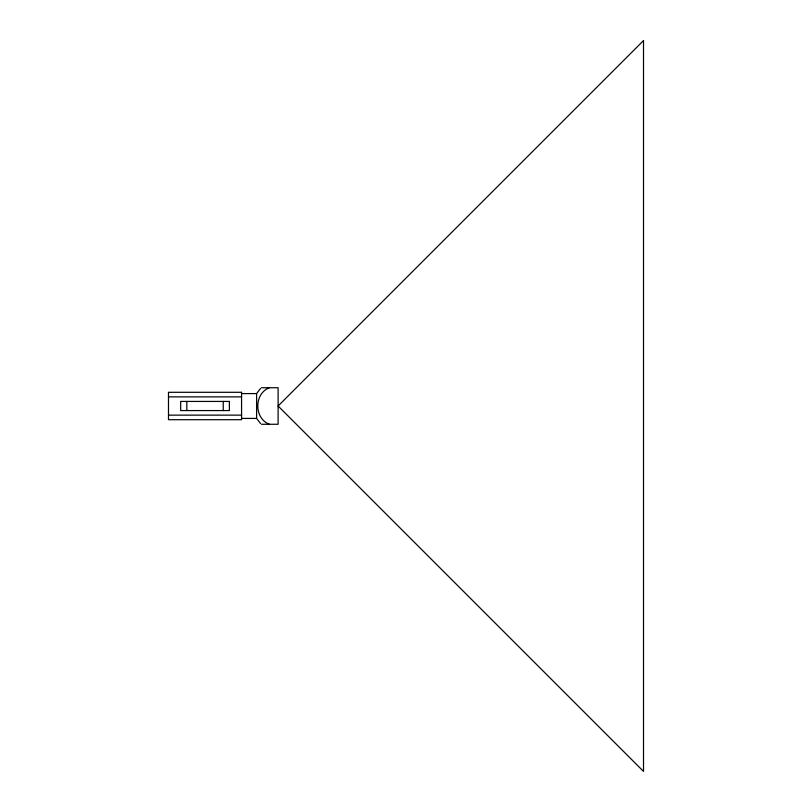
<?xml version="1.0" encoding="UTF-8"?>
<svg xmlns="http://www.w3.org/2000/svg" width="812" height="812" viewBox="0 0 812 812"><rect width="100%" height="100%" fill="white"/><g stroke="black" fill="none" stroke-linecap="round" stroke-linejoin="round"><path stroke-width="1.22" d="M260.55 423.559L256.602 418.413L256.602 393.587L260.55 388.44M269.371 387.73C253.953 393.556 253.953 418.444 269.371 424.27M261.474 387.73L278.11 387.73L278.11 424.27L261.474 424.27M241.57 393.587L256.602 393.587M168.49 396.865L241.57 396.865M168.49 415.135L241.57 415.135M241.57 418.413L256.602 418.413M223.239 401.432L223.239 410.567M186.821 401.432L186.821 410.567M643.51 40.6L278.11 406L643.51 771.4L643.51 40.6M241.57 392.297L168.49 392.297L168.49 419.702L241.57 419.702L241.57 392.297M229.39 401.432L180.67 401.432L180.67 410.567L229.39 410.567L229.39 401.432"/></g></svg>
